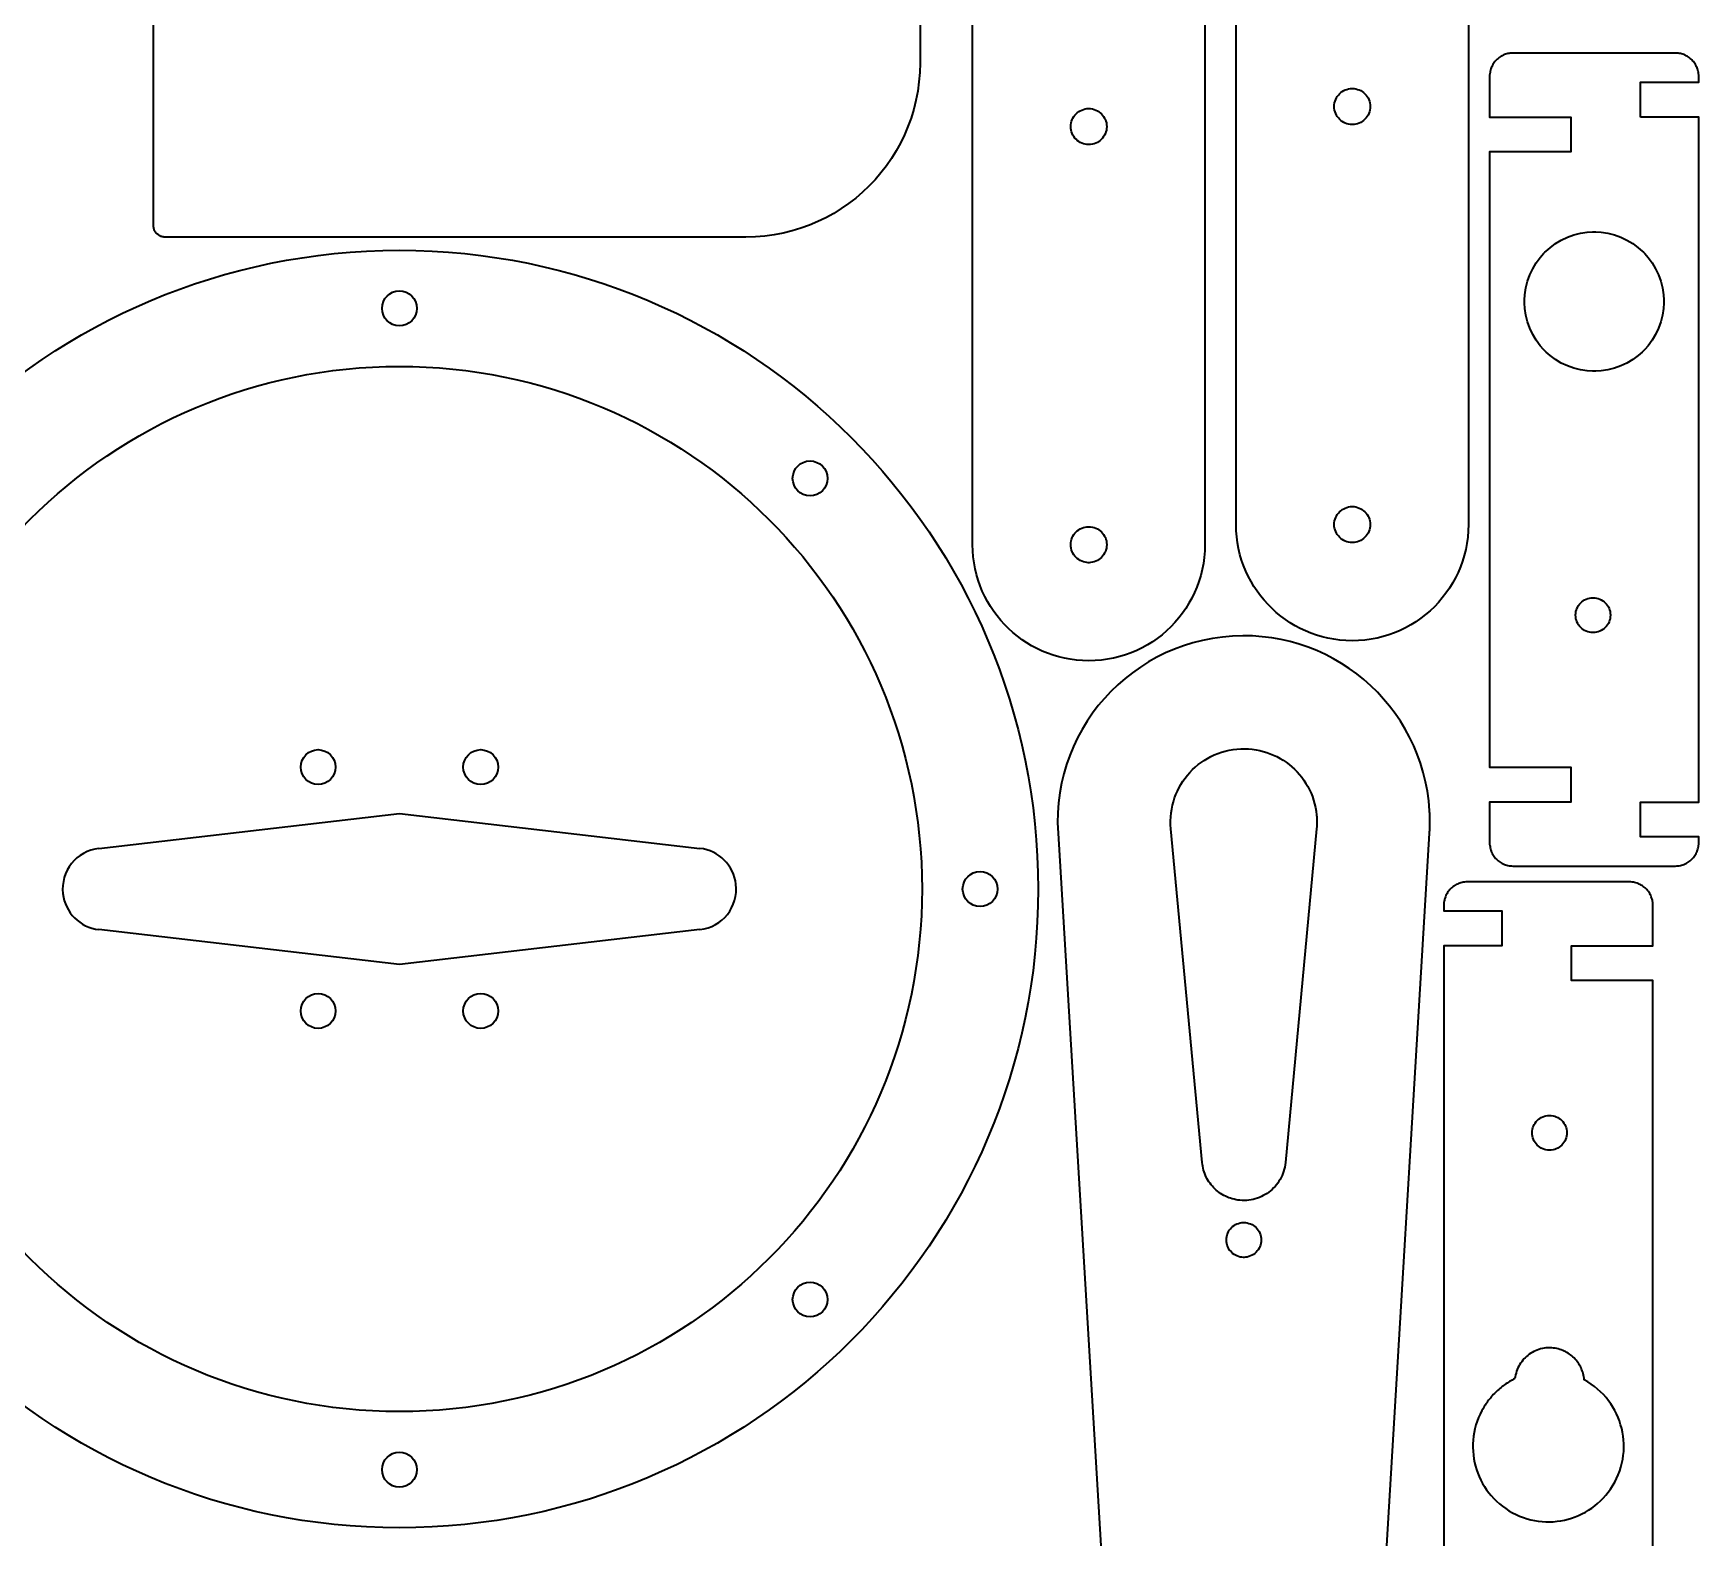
# Model space of a CAD drawing. Header units: millimetres. Extents: x 10 to 455, y -374 to -5.
# Drawn here: x 311.8 to 455.2, y -275.7 to -146.2 of the extents above; entities that cross this region are included whole.
import ezdxf

# ---------------------------------------------------------------- set-up
doc = ezdxf.new("R2010")
doc.units = ezdxf.units.MM
doc.header["$MEASUREMENT"] = 0
doc.layers.add('Layer 1', color=7, linetype='Continuous', lineweight=0)

msp = doc.modelspace()

# ---------------------------------------------------------------- linework, layer by layer
at = {"layer": 'Layer 1', "color": 1, "lineweight": 35}
for p, q in [((317.47, -216.36), (343.35, -213.36)), ((343.35, -213.36), (369.23, -216.36)), ((343.35, -226.36), (317.47, -223.36)), ((369.23, -223.36), (343.35, -226.36))]:
    msp.add_line(p, q, dxfattribs=at)
at = {"layer": 'Layer 1', "color": 7, "lineweight": 35}
for points in [[(412.71, -84.16), (412.71, -190.21), (412.69, -190.75), (412.65, -191.3), (412.58, -191.83), (412.48, -192.35), (412.35, -192.86), (412.2, -193.37), (412.02, -193.86), (411.82, -194.34), (411.59, -194.8), (411.34, -195.25), (411.07, -195.69), (410.78, -196.11), (410.47, -196.52), (410.13, -196.91), (409.78, -197.28), (409.41, -197.63), (409.02, -197.96), (408.61, -198.28), (408.19, -198.57), (407.76, -198.84), (407.3, -199.09), (406.84, -199.32), (406.36, -199.52), (405.87, -199.7), (405.37, -199.85), (404.85, -199.98), (404.33, -200.08), (403.8, -200.15), (403.26, -200.19), (402.71, -200.21), (402.16, -200.19), (401.64, -200.15), (401.12, -200.08), (400.62, -199.99), (400.12, -199.87), (399.63, -199.72), (399.15, -199.56), (398.69, -199.37), (398.24, -199.15), (397.79, -198.92), (397.37, -198.66), (396.96, -198.39), (396.56, -198.09), (396.18, -197.78), (395.81, -197.44), (395.46, -197.09), (395.13, -196.73), (394.81, -196.34), (394.52, -195.95), (394.24, -195.53), (393.99, -195.1), (393.75, -194.66), (393.54, -194.21), (393.35, -193.74), (393.19, -193.27), (393.04, -192.78), (392.92, -192.28), (392.83, -191.78), (392.76, -191.26), (392.72, -190.74), (392.71, -190.21), (392.71, -84.16)], [(435.4, -88.48), (435.4, -188.48), (435.38, -189.02), (435.34, -189.57), (435.27, -190.1), (435.17, -190.62), (435.04, -191.13), (434.89, -191.64), (434.71, -192.13), (434.51, -192.61), (434.28, -193.07), (434.03, -193.52), (433.76, -193.96), (433.47, -194.38), (433.15, -194.79), (432.82, -195.18), (432.47, -195.55), (432.1, -195.9), (431.71, -196.23), (431.3, -196.55), (430.88, -196.84), (430.44, -197.11), (429.99, -197.36), (429.53, -197.59), (429.05, -197.79), (428.56, -197.97), (428.05, -198.12), (427.54, -198.25), (427.02, -198.35), (426.49, -198.42), (425.94, -198.46), (425.4, -198.48), (424.85, -198.46), (424.32, -198.42), (423.81, -198.35), (423.3, -198.26), (422.81, -198.14), (422.32, -197.99), (421.84, -197.83), (421.38, -197.64), (420.92, -197.42), (420.48, -197.19), (420.06, -196.93), (419.64, -196.66), (419.24, -196.36), (418.86, -196.05), (418.5, -195.71), (418.15, -195.36), (417.81, -195), (417.5, -194.61), (417.21, -194.21), (416.93, -193.8), (416.68, -193.37), (416.44, -192.93), (416.23, -192.48), (416.04, -192.01), (415.87, -191.54), (415.73, -191.05), (415.61, -190.55), (415.52, -190.05), (415.45, -189.53), (415.41, -189.01), (415.4, -188.48), (415.4, -88.48)], [(388.18, -114.33), (388.18, -148.73), (388.15, -149.55), (388.09, -150.36), (387.98, -151.16), (387.83, -151.95), (387.64, -152.71), (387.41, -153.47), (387.14, -154.2), (386.84, -154.92), (386.5, -155.62), (386.13, -156.3), (385.72, -156.95), (385.28, -157.59), (384.81, -158.19), (384.31, -158.78), (383.78, -159.33), (383.23, -159.86), (382.64, -160.36), (382.03, -160.83), (381.4, -161.27), (380.75, -161.68), (380.07, -162.05), (379.37, -162.39), (378.65, -162.7), (377.92, -162.96), (377.16, -163.19), (376.39, -163.38), (375.61, -163.53), (374.81, -163.64), (374, -163.7), (373.18, -163.73), (323.18, -163.73), (323.12, -163.73), (323.07, -163.72), (323.01, -163.71), (322.96, -163.7), (322.91, -163.69), (322.86, -163.68), (322.81, -163.66), (322.76, -163.64), (322.72, -163.62), (322.67, -163.59), (322.63, -163.56), (322.59, -163.53), (322.54, -163.5), (322.51, -163.47), (322.47, -163.43), (322.43, -163.4), (322.4, -163.36), (322.37, -163.32), (322.34, -163.28), (322.31, -163.23), (322.29, -163.19), (322.27, -163.14), (322.24, -163.09), (322.23, -163.04), (322.21, -162.99), (322.2, -162.94), (322.19, -162.89), (322.18, -162.84), (322.18, -162.78), (322.18, -162.73), (322.18, -100.33)], [(428.22, -278.81), (432.06, -215.04), (432.06, -214.98), (432.06, -214.92), (432.07, -214.86), (432.07, -214.8), (432.07, -214.73), (432.07, -214.67), (432.08, -214.61), (432.08, -214.55), (432.08, -214.48), (432.08, -214.42), (432.08, -214.36), (432.08, -214.3), (432.08, -214.24), (432.08, -214.17), (432.08, -214.11), (432.08, -214.05), (432.08, -213.99), (432.08, -213.92), (432.08, -213.86), (432.08, -213.8), (432.08, -213.74), (432.08, -213.68), (432.08, -213.61), (432.08, -213.55), (432.07, -213.49), (432.07, -213.43), (432.07, -213.36), (432.07, -213.3), (432.06, -213.24), (432.06, -213.18), (432.06, -213.12), (431.98, -212.27), (431.87, -211.44), (431.71, -210.62), (431.51, -209.82), (431.27, -209.03), (431, -208.26), (430.69, -207.52), (430.34, -206.79), (429.95, -206.09), (429.54, -205.4), (429.09, -204.74), (428.61, -204.11), (428.1, -203.5), (427.56, -202.92), (426.99, -202.36), (426.4, -201.83), (425.78, -201.34), (425.14, -200.87), (424.47, -200.44), (423.78, -200.04), (423.08, -199.67), (422.35, -199.33), (421.6, -199.04), (420.84, -198.78), (420.06, -198.55), (419.27, -198.37), (418.46, -198.23), (417.64, -198.13), (416.81, -198.07), (415.97, -198.05), (415.09, -198.08), (414.22, -198.16), (413.35, -198.28), (412.51, -198.45), (411.68, -198.65), (410.87, -198.91), (410.08, -199.2), (409.32, -199.53), (408.57, -199.9), (407.85, -200.31), (407.15, -200.75), (406.48, -201.23), (405.83, -201.74), (405.21, -202.28), (404.62, -202.85), (404.06, -203.45), (403.53, -204.07), (403.04, -204.73), (402.57, -205.41), (402.15, -206.11), (401.75, -206.84), (401.4, -207.58), (401.08, -208.35), (400.8, -209.13), (400.57, -209.94), (400.37, -210.75), (400.22, -211.59), (400.11, -212.44), (400.04, -213.29), (400.03, -214.16), (400.06, -215.04), (400.06, -215.04), (403.9, -278.81)], [(451.28, -280.75), (451.28, -227.75), (444.28, -227.75), (444.28, -224.75), (451.28, -224.75), (451.28, -221.25), (451.28, -221.14), (451.27, -221.03), (451.26, -220.92), (451.24, -220.82), (451.21, -220.72), (451.18, -220.62), (451.15, -220.52), (451.1, -220.42), (451.06, -220.33), (451.01, -220.24), (450.96, -220.15), (450.9, -220.07), (450.83, -219.99), (450.77, -219.91), (450.7, -219.84), (450.62, -219.76), (450.54, -219.7), (450.46, -219.64), (450.38, -219.58), (450.29, -219.52), (450.2, -219.47), (450.11, -219.43), (450.01, -219.39), (449.92, -219.35), (449.81, -219.32), (449.71, -219.3), (449.61, -219.28), (449.5, -219.26), (449.39, -219.25), (449.28, -219.25), (435.28, -219.25), (435.17, -219.25), (435.07, -219.26), (434.96, -219.28), (434.85, -219.3), (434.75, -219.32), (434.65, -219.35), (434.55, -219.39), (434.46, -219.43), (434.36, -219.47), (434.27, -219.52), (434.19, -219.58), (434.1, -219.64), (434.02, -219.7), (433.94, -219.76), (433.87, -219.84), (433.8, -219.91), (433.73, -219.99), (433.67, -220.07), (433.61, -220.15), (433.56, -220.24), (433.51, -220.33), (433.46, -220.42), (433.42, -220.52), (433.39, -220.62), (433.35, -220.72), (433.33, -220.82), (433.31, -220.92), (433.29, -221.03), (433.29, -221.14), (433.28, -221.25), (433.28, -221.75), (438.28, -221.75), (438.28, -224.75), (433.28, -224.75), (433.28, -283.75)]]:
    msp.add_lwpolyline(points, dxfattribs=at)
msp.add_lwpolyline([(450.23, -153.38), (450.23, -150.38), (455.23, -150.38), (455.23, -149.88), (455.23, -149.77), (455.22, -149.66), (455.2, -149.55), (455.18, -149.45), (455.16, -149.35), (455.13, -149.24), (455.09, -149.15), (455.05, -149.05), (455.01, -148.96), (454.96, -148.87), (454.9, -148.78), (454.84, -148.7), (454.78, -148.61), (454.71, -148.54), (454.64, -148.46), (454.57, -148.39), (454.49, -148.33), (454.41, -148.26), (454.33, -148.2), (454.24, -148.15), (454.15, -148.1), (454.06, -148.05), (453.96, -148.01), (453.86, -147.98), (453.76, -147.95), (453.66, -147.92), (453.55, -147.9), (453.45, -147.89), (453.34, -147.88), (453.23, -147.88), (439.23, -147.88), (439.12, -147.88), (439.01, -147.89), (438.91, -147.9), (438.8, -147.92), (438.7, -147.95), (438.6, -147.98), (438.5, -148.01), (438.4, -148.05), (438.31, -148.1), (438.22, -148.15), (438.13, -148.2), (438.05, -148.26), (437.97, -148.33), (437.89, -148.39), (437.82, -148.46), (437.74, -148.54), (437.68, -148.61), (437.62, -148.7), (437.56, -148.78), (437.5, -148.87), (437.45, -148.96), (437.41, -149.05), (437.37, -149.15), (437.33, -149.24), (437.3, -149.35), (437.28, -149.45), (437.26, -149.55), (437.24, -149.66), (437.23, -149.77), (437.23, -149.88), (437.23, -153.38), (444.23, -153.38), (444.23, -156.38), (437.23, -156.38), (437.23, -209.38), (444.23, -209.38), (444.23, -212.38), (437.23, -212.38), (437.23, -215.88), (437.23, -215.99), (437.24, -216.1), (437.26, -216.2), (437.28, -216.31), (437.3, -216.41), (437.33, -216.51), (437.37, -216.61), (437.41, -216.7), (437.45, -216.8), (437.5, -216.89), (437.56, -216.97), (437.62, -217.06), (437.68, -217.14), (437.74, -217.22), (437.82, -217.29), (437.89, -217.36), (437.97, -217.43), (438.05, -217.49), (438.13, -217.55), (438.22, -217.6), (438.31, -217.65), (438.4, -217.7), (438.5, -217.74), (438.6, -217.77), (438.7, -217.8), (438.8, -217.83), (438.91, -217.85), (439.01, -217.86), (439.12, -217.87), (439.23, -217.88), (453.23, -217.88), (453.34, -217.87), (453.45, -217.86), (453.55, -217.85), (453.66, -217.83), (453.76, -217.8), (453.86, -217.77), (453.96, -217.74), (454.06, -217.7), (454.15, -217.65), (454.24, -217.6), (454.33, -217.55), (454.41, -217.49), (454.49, -217.43), (454.57, -217.36), (454.64, -217.29), (454.71, -217.22), (454.78, -217.14), (454.84, -217.06), (454.9, -216.97), (454.96, -216.89), (455.01, -216.8), (455.05, -216.7), (455.09, -216.61), (455.13, -216.51), (455.16, -216.41), (455.18, -216.31), (455.2, -216.2), (455.22, -216.1), (455.23, -215.99), (455.23, -215.88), (455.23, -215.38), (450.23, -215.38), (450.23, -212.38), (455.23, -212.38), (455.23, -153.38), (450.23, -153.38)], close=True, dxfattribs=at)
at = {"layer": 'Layer 1', "color": 1, "lineweight": 35}
for points in [[(425.4, -150.93), (425.44, -150.93), (425.55, -150.93), (425.71, -150.96), (425.86, -151), (426, -151.05), (426.14, -151.11), (426.26, -151.19), (426.38, -151.28), (426.49, -151.38), (426.59, -151.49), (426.68, -151.61), (426.76, -151.74), (426.82, -151.87), (426.88, -152.01), (426.91, -152.16), (426.94, -152.32), (426.95, -152.44), (426.95, -152.48), (426.95, -152.52), (426.94, -152.63), (426.91, -152.79), (426.88, -152.94), (426.82, -153.08), (426.76, -153.21), (426.68, -153.34), (426.59, -153.46), (426.49, -153.57), (426.38, -153.67), (426.26, -153.76), (426.14, -153.84), (426, -153.9), (425.86, -153.96), (425.71, -153.99), (425.55, -154.02), (425.44, -154.03), (425.4, -154.03), (425.36, -154.03), (425.24, -154.02), (425.08, -153.99), (424.94, -153.96), (424.79, -153.9), (424.66, -153.84), (424.53, -153.76), (424.41, -153.67), (424.3, -153.57), (424.2, -153.46), (424.11, -153.34), (424.03, -153.21), (423.97, -153.08), (423.92, -152.94), (423.88, -152.79), (423.85, -152.63), (423.85, -152.52), (423.85, -152.48), (423.85, -152.44), (423.85, -152.32), (423.88, -152.16), (423.92, -152.01), (423.97, -151.87), (424.03, -151.74), (424.11, -151.61), (424.2, -151.49), (424.3, -151.38), (424.41, -151.28), (424.53, -151.19), (424.66, -151.11), (424.79, -151.05), (424.94, -151), (425.08, -150.96), (425.24, -150.93), (425.36, -150.93), (425.4, -150.93)], [(425.4, -150.93), (425.44, -150.93), (425.55, -150.93), (425.71, -150.96), (425.86, -151), (426, -151.05), (426.14, -151.11), (426.26, -151.19), (426.38, -151.28), (426.49, -151.38), (426.59, -151.49), (426.68, -151.61), (426.76, -151.74), (426.82, -151.87), (426.88, -152.01), (426.91, -152.16), (426.94, -152.32), (426.95, -152.44), (426.95, -152.48), (426.95, -152.52), (426.94, -152.63), (426.91, -152.79), (426.88, -152.94), (426.82, -153.08), (426.76, -153.21), (426.68, -153.34), (426.59, -153.46), (426.49, -153.57), (426.38, -153.67), (426.26, -153.76), (426.14, -153.84), (426, -153.9), (425.86, -153.96), (425.71, -153.99), (425.55, -154.02), (425.44, -154.03), (425.4, -154.03), (425.36, -154.03), (425.24, -154.02), (425.08, -153.99), (424.94, -153.96), (424.79, -153.9), (424.66, -153.84), (424.53, -153.76), (424.41, -153.67), (424.3, -153.57), (424.2, -153.46), (424.11, -153.34), (424.03, -153.21), (423.97, -153.08), (423.92, -152.94), (423.88, -152.79), (423.85, -152.63), (423.85, -152.52), (423.85, -152.48), (423.85, -152.44), (423.85, -152.32), (423.88, -152.16), (423.92, -152.01), (423.97, -151.87), (424.03, -151.74), (424.11, -151.61), (424.2, -151.49), (424.3, -151.38), (424.41, -151.28), (424.53, -151.19), (424.66, -151.11), (424.79, -151.05), (424.94, -151), (425.08, -150.96), (425.24, -150.93), (425.36, -150.93), (425.4, -150.93)], [(402.71, -152.66), (402.75, -152.66), (402.87, -152.66), (403.02, -152.69), (403.17, -152.73), (403.31, -152.78), (403.45, -152.84), (403.58, -152.92), (403.69, -153.01), (403.8, -153.11), (403.9, -153.22), (403.99, -153.34), (404.07, -153.47), (404.14, -153.6), (404.19, -153.75), (404.23, -153.89), (404.25, -154.05), (404.26, -154.17), (404.26, -154.21), (404.26, -154.25), (404.25, -154.36), (404.23, -154.52), (404.19, -154.67), (404.14, -154.81), (404.07, -154.95), (403.99, -155.07), (403.9, -155.19), (403.8, -155.3), (403.69, -155.4), (403.58, -155.49), (403.45, -155.57), (403.31, -155.63), (403.17, -155.69), (403.02, -155.72), (402.87, -155.75), (402.75, -155.76), (402.71, -155.76), (402.67, -155.76), (402.55, -155.75), (402.4, -155.72), (402.25, -155.69), (402.1, -155.63), (401.97, -155.57), (401.84, -155.49), (401.72, -155.4), (401.61, -155.3), (401.51, -155.19), (401.42, -155.07), (401.35, -154.95), (401.28, -154.81), (401.23, -154.67), (401.19, -154.52), (401.17, -154.36), (401.16, -154.25), (401.16, -154.21), (401.16, -154.17), (401.17, -154.05), (401.19, -153.89), (401.23, -153.75), (401.28, -153.6), (401.35, -153.47), (401.42, -153.34), (401.51, -153.22), (401.61, -153.11), (401.72, -153.01), (401.84, -152.92), (401.97, -152.84), (402.1, -152.78), (402.25, -152.73), (402.4, -152.69), (402.55, -152.66), (402.67, -152.66), (402.71, -152.66)], [(402.71, -152.66), (402.75, -152.66), (402.87, -152.66), (403.02, -152.69), (403.17, -152.73), (403.31, -152.78), (403.45, -152.84), (403.58, -152.92), (403.69, -153.01), (403.8, -153.11), (403.9, -153.22), (403.99, -153.34), (404.07, -153.47), (404.14, -153.6), (404.19, -153.75), (404.23, -153.89), (404.25, -154.05), (404.26, -154.17), (404.26, -154.21), (404.26, -154.25), (404.25, -154.36), (404.23, -154.52), (404.19, -154.67), (404.14, -154.81), (404.07, -154.95), (403.99, -155.07), (403.9, -155.19), (403.8, -155.3), (403.69, -155.4), (403.58, -155.49), (403.45, -155.57), (403.31, -155.63), (403.17, -155.69), (403.02, -155.72), (402.87, -155.75), (402.75, -155.76), (402.71, -155.76), (402.67, -155.76), (402.55, -155.75), (402.4, -155.72), (402.25, -155.69), (402.1, -155.63), (401.97, -155.57), (401.84, -155.49), (401.72, -155.4), (401.61, -155.3), (401.51, -155.19), (401.42, -155.07), (401.35, -154.95), (401.28, -154.81), (401.23, -154.67), (401.19, -154.52), (401.17, -154.36), (401.16, -154.25), (401.16, -154.21), (401.16, -154.17), (401.17, -154.05), (401.19, -153.89), (401.23, -153.75), (401.28, -153.6), (401.35, -153.47), (401.42, -153.34), (401.51, -153.22), (401.61, -153.11), (401.72, -153.01), (401.84, -152.92), (401.97, -152.84), (402.1, -152.78), (402.25, -152.73), (402.4, -152.69), (402.55, -152.66), (402.67, -152.66), (402.71, -152.66)], [(446.23, -175.28), (446.08, -175.28), (445.64, -175.25), (445.05, -175.16), (444.49, -175.02), (443.93, -174.82), (443.4, -174.57), (442.9, -174.27), (442.43, -173.92), (442.09, -173.62), (441.99, -173.52), (441.88, -173.41), (441.59, -173.08), (441.24, -172.6), (440.94, -172.1), (440.69, -171.57), (440.49, -171.02), (440.35, -170.45), (440.26, -169.87), (440.23, -169.42), (440.23, -169.28), (440.23, -169.13), (440.26, -168.68), (440.35, -168.1), (440.49, -167.53), (440.69, -166.98), (440.94, -166.45), (441.24, -165.95), (441.59, -165.47), (441.88, -165.14), (441.99, -165.03), (442.09, -164.93), (442.43, -164.64), (442.9, -164.28), (443.4, -163.98), (443.93, -163.73), (444.49, -163.54), (445.05, -163.39), (445.64, -163.31), (446.08, -163.28), (446.23, -163.28), (446.38, -163.28), (446.82, -163.31), (447.41, -163.39), (447.98, -163.54), (448.53, -163.73), (449.05, -163.98), (449.56, -164.28), (450.03, -164.64), (450.37, -164.93), (450.47, -165.03), (450.58, -165.14), (450.87, -165.47), (451.22, -165.95), (451.52, -166.45), (451.77, -166.98), (451.97, -167.53), (452.11, -168.1), (452.2, -168.68), (452.23, -169.13), (452.23, -169.28), (452.23, -169.42), (452.2, -169.87), (452.11, -170.45), (451.97, -171.02), (451.77, -171.57), (451.52, -172.1), (451.22, -172.6), (450.87, -173.08), (450.58, -173.41), (450.47, -173.52), (450.37, -173.62), (450.03, -173.92), (449.56, -174.27), (449.05, -174.57), (448.53, -174.82), (447.98, -175.02), (447.41, -175.16), (446.82, -175.25), (446.38, -175.28), (446.23, -175.28)], [(446.23, -175.28), (446.08, -175.28), (445.64, -175.25), (445.05, -175.16), (444.49, -175.02), (443.93, -174.82), (443.4, -174.57), (442.9, -174.27), (442.43, -173.92), (442.09, -173.62), (441.99, -173.52), (441.88, -173.41), (441.59, -173.08), (441.24, -172.6), (440.94, -172.1), (440.69, -171.57), (440.49, -171.02), (440.35, -170.45), (440.26, -169.87), (440.23, -169.42), (440.23, -169.28), (440.23, -169.13), (440.26, -168.68), (440.35, -168.1), (440.49, -167.53), (440.69, -166.98), (440.94, -166.45), (441.24, -165.95), (441.59, -165.47), (441.88, -165.14), (441.99, -165.03), (442.09, -164.93), (442.43, -164.64), (442.9, -164.28), (443.4, -163.98), (443.93, -163.73), (444.49, -163.54), (445.05, -163.39), (445.64, -163.31), (446.08, -163.28), (446.23, -163.28), (446.38, -163.28), (446.82, -163.31), (447.41, -163.39), (447.98, -163.54), (448.53, -163.73), (449.05, -163.98), (449.56, -164.28), (450.03, -164.64), (450.37, -164.93), (450.47, -165.03), (450.58, -165.14), (450.87, -165.47), (451.22, -165.95), (451.52, -166.45), (451.77, -166.98), (451.97, -167.53), (452.11, -168.1), (452.2, -168.68), (452.23, -169.13), (452.23, -169.28), (452.23, -169.42), (452.2, -169.87), (452.11, -170.45), (451.97, -171.02), (451.77, -171.57), (451.52, -172.1), (451.22, -172.6), (450.87, -173.08), (450.58, -173.41), (450.47, -173.52), (450.37, -173.62), (450.03, -173.92), (449.56, -174.27), (449.05, -174.57), (448.53, -174.82), (447.98, -175.02), (447.41, -175.16), (446.82, -175.25), (446.38, -175.28), (446.23, -175.28)], [(425.4, -186.93), (425.44, -186.93), (425.55, -186.93), (425.71, -186.96), (425.86, -187), (426, -187.05), (426.14, -187.11), (426.26, -187.19), (426.38, -187.28), (426.49, -187.38), (426.59, -187.49), (426.68, -187.61), (426.76, -187.74), (426.82, -187.87), (426.88, -188.01), (426.91, -188.16), (426.94, -188.32), (426.95, -188.44), (426.95, -188.48), (426.95, -188.52), (426.94, -188.63), (426.91, -188.79), (426.88, -188.94), (426.82, -189.08), (426.76, -189.21), (426.68, -189.34), (426.59, -189.46), (426.49, -189.57), (426.38, -189.67), (426.26, -189.76), (426.14, -189.84), (426, -189.9), (425.86, -189.96), (425.71, -189.99), (425.55, -190.02), (425.44, -190.03), (425.4, -190.03), (425.36, -190.03), (425.24, -190.02), (425.08, -189.99), (424.94, -189.96), (424.79, -189.9), (424.66, -189.84), (424.53, -189.76), (424.41, -189.67), (424.3, -189.57), (424.2, -189.46), (424.11, -189.34), (424.03, -189.21), (423.97, -189.08), (423.92, -188.94), (423.88, -188.79), (423.85, -188.63), (423.85, -188.52), (423.85, -188.48), (423.85, -188.44), (423.85, -188.32), (423.88, -188.16), (423.92, -188.01), (423.97, -187.87), (424.03, -187.74), (424.11, -187.61), (424.2, -187.49), (424.3, -187.38), (424.41, -187.28), (424.53, -187.19), (424.66, -187.11), (424.79, -187.05), (424.94, -187), (425.08, -186.96), (425.24, -186.93), (425.36, -186.93), (425.4, -186.93)], [(425.4, -186.93), (425.44, -186.93), (425.55, -186.93), (425.71, -186.96), (425.86, -187), (426, -187.05), (426.14, -187.11), (426.26, -187.19), (426.38, -187.28), (426.49, -187.38), (426.59, -187.49), (426.68, -187.61), (426.76, -187.74), (426.82, -187.87), (426.88, -188.01), (426.91, -188.16), (426.94, -188.32), (426.95, -188.44), (426.95, -188.48), (426.95, -188.52), (426.94, -188.63), (426.91, -188.79), (426.88, -188.94), (426.82, -189.08), (426.76, -189.21), (426.68, -189.34), (426.59, -189.46), (426.49, -189.57), (426.38, -189.67), (426.26, -189.76), (426.14, -189.84), (426, -189.9), (425.86, -189.96), (425.71, -189.99), (425.55, -190.02), (425.44, -190.03), (425.4, -190.03), (425.36, -190.03), (425.24, -190.02), (425.08, -189.99), (424.94, -189.96), (424.79, -189.9), (424.66, -189.84), (424.53, -189.76), (424.41, -189.67), (424.3, -189.57), (424.2, -189.46), (424.11, -189.34), (424.03, -189.21), (423.97, -189.08), (423.92, -188.94), (423.88, -188.79), (423.85, -188.63), (423.85, -188.52), (423.85, -188.48), (423.85, -188.44), (423.85, -188.32), (423.88, -188.16), (423.92, -188.01), (423.97, -187.87), (424.03, -187.74), (424.11, -187.61), (424.2, -187.49), (424.3, -187.38), (424.41, -187.28), (424.53, -187.19), (424.66, -187.11), (424.79, -187.05), (424.94, -187), (425.08, -186.96), (425.24, -186.93), (425.36, -186.93), (425.4, -186.93)], [(402.71, -188.66), (402.75, -188.66), (402.87, -188.66), (403.02, -188.69), (403.17, -188.73), (403.31, -188.78), (403.45, -188.84), (403.58, -188.92), (403.69, -189.01), (403.8, -189.11), (403.9, -189.22), (403.99, -189.34), (404.07, -189.47), (404.14, -189.6), (404.19, -189.75), (404.23, -189.89), (404.25, -190.05), (404.26, -190.17), (404.26, -190.21), (404.26, -190.25), (404.25, -190.36), (404.23, -190.52), (404.19, -190.67), (404.14, -190.81), (404.07, -190.95), (403.99, -191.07), (403.9, -191.19), (403.8, -191.3), (403.69, -191.4), (403.58, -191.49), (403.45, -191.57), (403.31, -191.63), (403.17, -191.69), (403.02, -191.72), (402.87, -191.75), (402.75, -191.76), (402.71, -191.76), (402.67, -191.76), (402.55, -191.75), (402.4, -191.72), (402.25, -191.69), (402.1, -191.63), (401.97, -191.57), (401.84, -191.49), (401.72, -191.4), (401.61, -191.3), (401.51, -191.19), (401.42, -191.07), (401.35, -190.95), (401.28, -190.81), (401.23, -190.67), (401.19, -190.52), (401.17, -190.36), (401.16, -190.25), (401.16, -190.21), (401.16, -190.17), (401.17, -190.05), (401.19, -189.89), (401.23, -189.75), (401.28, -189.6), (401.35, -189.47), (401.42, -189.34), (401.51, -189.22), (401.61, -189.11), (401.72, -189.01), (401.84, -188.92), (401.97, -188.84), (402.1, -188.78), (402.25, -188.73), (402.4, -188.69), (402.55, -188.66), (402.67, -188.66), (402.71, -188.66)], [(402.71, -188.66), (402.75, -188.66), (402.87, -188.66), (403.02, -188.69), (403.17, -188.73), (403.31, -188.78), (403.45, -188.84), (403.58, -188.92), (403.69, -189.01), (403.8, -189.11), (403.9, -189.22), (403.99, -189.34), (404.07, -189.47), (404.14, -189.6), (404.19, -189.75), (404.23, -189.89), (404.25, -190.05), (404.26, -190.17), (404.26, -190.21), (404.26, -190.25), (404.25, -190.36), (404.23, -190.52), (404.19, -190.67), (404.14, -190.81), (404.07, -190.95), (403.99, -191.07), (403.9, -191.19), (403.8, -191.3), (403.69, -191.4), (403.58, -191.49), (403.45, -191.57), (403.31, -191.63), (403.17, -191.69), (403.02, -191.72), (402.87, -191.75), (402.75, -191.76), (402.71, -191.76), (402.67, -191.76), (402.55, -191.75), (402.4, -191.72), (402.25, -191.69), (402.1, -191.63), (401.97, -191.57), (401.84, -191.49), (401.72, -191.4), (401.61, -191.3), (401.51, -191.19), (401.42, -191.07), (401.35, -190.95), (401.28, -190.81), (401.23, -190.67), (401.19, -190.52), (401.17, -190.36), (401.16, -190.25), (401.16, -190.21), (401.16, -190.17), (401.17, -190.05), (401.19, -189.89), (401.23, -189.75), (401.28, -189.6), (401.35, -189.47), (401.42, -189.34), (401.51, -189.22), (401.61, -189.11), (401.72, -189.01), (401.84, -188.92), (401.97, -188.84), (402.1, -188.78), (402.25, -188.73), (402.4, -188.69), (402.55, -188.66), (402.67, -188.66), (402.71, -188.66)], [(446.13, -197.78), (446.09, -197.78), (445.98, -197.77), (445.83, -197.75), (445.68, -197.71), (445.55, -197.66), (445.41, -197.6), (445.29, -197.52), (445.18, -197.43), (445.07, -197.34), (444.97, -197.23), (444.89, -197.11), (444.81, -196.99), (444.75, -196.86), (444.7, -196.72), (444.66, -196.58), (444.64, -196.43), (444.63, -196.31), (444.63, -196.28), (444.63, -196.24), (444.64, -196.12), (444.66, -195.97), (444.7, -195.83), (444.75, -195.69), (444.81, -195.56), (444.89, -195.44), (444.97, -195.32), (445.07, -195.22), (445.18, -195.12), (445.29, -195.03), (445.41, -194.96), (445.55, -194.9), (445.68, -194.84), (445.83, -194.81), (445.98, -194.78), (446.09, -194.78), (446.13, -194.78), (446.17, -194.78), (446.28, -194.78), (446.43, -194.81), (446.58, -194.84), (446.71, -194.9), (446.84, -194.96), (446.97, -195.03), (447.08, -195.12), (447.19, -195.22), (447.29, -195.32), (447.37, -195.44), (447.45, -195.56), (447.51, -195.69), (447.56, -195.83), (447.6, -195.97), (447.62, -196.12), (447.63, -196.24), (447.63, -196.28), (447.63, -196.31), (447.62, -196.43), (447.6, -196.58), (447.56, -196.72), (447.51, -196.86), (447.45, -196.99), (447.37, -197.11), (447.29, -197.23), (447.19, -197.34), (447.08, -197.43), (446.97, -197.52), (446.84, -197.6), (446.71, -197.66), (446.58, -197.71), (446.43, -197.75), (446.28, -197.77), (446.17, -197.78), (446.13, -197.78)], [(446.13, -197.78), (446.09, -197.78), (445.98, -197.77), (445.83, -197.75), (445.68, -197.71), (445.55, -197.66), (445.41, -197.6), (445.29, -197.52), (445.18, -197.43), (445.07, -197.34), (444.97, -197.23), (444.89, -197.11), (444.81, -196.99), (444.75, -196.86), (444.7, -196.72), (444.66, -196.58), (444.64, -196.43), (444.63, -196.31), (444.63, -196.28), (444.63, -196.24), (444.64, -196.12), (444.66, -195.97), (444.7, -195.83), (444.75, -195.69), (444.81, -195.56), (444.89, -195.44), (444.97, -195.32), (445.07, -195.22), (445.18, -195.12), (445.29, -195.03), (445.41, -194.96), (445.55, -194.9), (445.68, -194.84), (445.83, -194.81), (445.98, -194.78), (446.09, -194.78), (446.13, -194.78), (446.17, -194.78), (446.28, -194.78), (446.43, -194.81), (446.58, -194.84), (446.71, -194.9), (446.84, -194.96), (446.97, -195.03), (447.08, -195.12), (447.19, -195.22), (447.29, -195.32), (447.37, -195.44), (447.45, -195.56), (447.51, -195.69), (447.56, -195.83), (447.6, -195.97), (447.62, -196.12), (447.63, -196.24), (447.63, -196.28), (447.63, -196.31), (447.62, -196.43), (447.6, -196.58), (447.56, -196.72), (447.51, -196.86), (447.45, -196.99), (447.37, -197.11), (447.29, -197.23), (447.19, -197.34), (447.08, -197.43), (446.97, -197.52), (446.84, -197.6), (446.71, -197.66), (446.58, -197.71), (446.43, -197.75), (446.28, -197.77), (446.17, -197.78), (446.13, -197.78)], [(422.33, -214.67), (419.64, -243.42), (419.62, -243.61), (419.58, -243.8), (419.54, -243.99), (419.49, -244.18), (419.42, -244.36), (419.35, -244.53), (419.27, -244.7), (419.18, -244.87), (419.09, -245.02), (418.98, -245.18), (418.87, -245.33), (418.75, -245.47), (418.62, -245.6), (418.49, -245.73), (418.35, -245.85), (418.21, -245.97), (418.06, -246.07), (417.9, -246.17), (417.74, -246.26), (417.58, -246.34), (417.41, -246.42), (417.23, -246.48), (417.05, -246.54), (416.87, -246.59), (416.69, -246.63), (416.5, -246.65), (416.31, -246.67), (416.11, -246.68), (415.92, -246.68), (415.72, -246.66), (415.55, -246.64), (415.39, -246.62), (415.23, -246.58), (415.07, -246.54), (414.91, -246.49), (414.76, -246.44), (414.61, -246.38), (414.47, -246.31), (414.33, -246.24), (414.19, -246.16), (414.06, -246.07), (413.93, -245.98), (413.8, -245.89), (413.68, -245.79), (413.56, -245.68), (413.45, -245.57), (413.35, -245.45), (413.24, -245.33), (413.15, -245.2), (413.06, -245.07), (412.97, -244.94), (412.89, -244.8), (412.82, -244.66), (412.75, -244.52), (412.69, -244.37), (412.64, -244.22), (412.59, -244.06), (412.55, -243.9), (412.52, -243.74), (412.49, -243.58), (412.47, -243.42), (409.78, -214.67), (409.76, -214.32), (409.76, -213.98), (409.77, -213.64), (409.8, -213.31), (409.85, -212.98), (409.92, -212.65), (410, -212.34), (410.1, -212.02), (410.21, -211.72), (410.34, -211.42), (410.49, -211.13), (410.65, -210.85), (410.82, -210.58), (411.01, -210.31), (411.21, -210.06), (411.42, -209.82), (411.64, -209.58), (411.88, -209.36), (412.13, -209.15), (412.38, -208.96), (412.65, -208.78), (412.93, -208.61), (413.22, -208.45), (413.52, -208.31), (413.82, -208.19), (414.14, -208.08), (414.46, -207.98), (414.79, -207.91), (415.13, -207.85), (415.47, -207.81), (415.81, -207.78), (416.14, -207.78), (416.47, -207.79), (416.79, -207.82), (417.11, -207.87), (417.43, -207.93), (417.74, -208.01), (418.04, -208.1), (418.34, -208.21), (418.63, -208.33), (418.91, -208.46), (419.19, -208.61), (419.45, -208.77), (419.71, -208.95), (419.96, -209.14), (420.2, -209.33), (420.43, -209.55), (420.65, -209.77), (420.86, -210), (421.05, -210.24), (421.24, -210.5), (421.41, -210.76), (421.57, -211.03), (421.72, -211.31), (421.85, -211.6), (421.97, -211.9), (422.07, -212.2), (422.16, -212.52), (422.23, -212.84), (422.29, -213.16), (422.33, -213.49), (422.33, -213.53), (422.33, -213.57), (422.34, -213.61), (422.34, -213.64), (422.34, -213.68), (422.34, -213.72), (422.35, -213.76), (422.35, -213.8), (422.35, -213.83), (422.35, -213.87), (422.35, -213.91), (422.35, -213.95), (422.35, -213.99), (422.36, -214.02), (422.36, -214.06), (422.36, -214.1), (422.36, -214.14), (422.35, -214.17), (422.35, -214.21), (422.35, -214.25), (422.35, -214.29), (422.35, -214.33), (422.35, -214.36), (422.35, -214.4), (422.34, -214.44), (422.34, -214.48), (422.34, -214.51), (422.34, -214.55), (422.33, -214.59), (422.33, -214.63), (422.33, -214.67)], [(442.38, -239.35), (442.42, -239.35), (442.54, -239.36), (442.69, -239.38), (442.83, -239.42), (442.97, -239.47), (443.1, -239.53), (443.22, -239.61), (443.34, -239.69), (443.44, -239.79), (443.54, -239.89), (443.63, -240.01), (443.7, -240.13), (443.77, -240.27), (443.82, -240.4), (443.85, -240.55), (443.88, -240.7), (443.88, -240.81), (443.88, -240.85), (443.88, -240.89), (443.88, -241), (443.85, -241.15), (443.82, -241.3), (443.77, -241.43), (443.7, -241.56), (443.63, -241.69), (443.54, -241.8), (443.44, -241.91), (443.34, -242.01), (443.22, -242.09), (443.1, -242.17), (442.97, -242.23), (442.83, -242.28), (442.69, -242.32), (442.54, -242.34), (442.42, -242.35), (442.38, -242.35), (442.34, -242.35), (442.23, -242.34), (442.08, -242.32), (441.94, -242.28), (441.8, -242.23), (441.67, -242.17), (441.54, -242.09), (441.43, -242.01), (441.32, -241.91), (441.23, -241.8), (441.14, -241.69), (441.06, -241.56), (441, -241.43), (440.95, -241.3), (440.91, -241.15), (440.89, -241), (440.88, -240.89), (440.88, -240.85), (440.88, -240.81), (440.89, -240.7), (440.91, -240.55), (440.95, -240.4), (441, -240.27), (441.06, -240.13), (441.14, -240.01), (441.23, -239.89), (441.32, -239.79), (441.43, -239.69), (441.54, -239.61), (441.67, -239.53), (441.8, -239.47), (441.94, -239.42), (442.08, -239.38), (442.23, -239.36), (442.34, -239.35), (442.38, -239.35)], [(442.38, -239.35), (442.42, -239.35), (442.54, -239.36), (442.69, -239.38), (442.83, -239.42), (442.97, -239.47), (443.1, -239.53), (443.22, -239.61), (443.34, -239.69), (443.44, -239.79), (443.54, -239.89), (443.63, -240.01), (443.7, -240.13), (443.77, -240.27), (443.82, -240.4), (443.85, -240.55), (443.88, -240.7), (443.88, -240.81), (443.88, -240.85), (443.88, -240.89), (443.88, -241), (443.85, -241.15), (443.82, -241.3), (443.77, -241.43), (443.7, -241.56), (443.63, -241.69), (443.54, -241.8), (443.44, -241.91), (443.34, -242.01), (443.22, -242.09), (443.1, -242.17), (442.97, -242.23), (442.83, -242.28), (442.69, -242.32), (442.54, -242.34), (442.42, -242.35), (442.38, -242.35), (442.34, -242.35), (442.23, -242.34), (442.08, -242.32), (441.94, -242.28), (441.8, -242.23), (441.67, -242.17), (441.54, -242.09), (441.43, -242.01), (441.32, -241.91), (441.23, -241.8), (441.14, -241.69), (441.06, -241.56), (441, -241.43), (440.95, -241.3), (440.91, -241.15), (440.89, -241), (440.88, -240.89), (440.88, -240.85), (440.88, -240.81), (440.89, -240.7), (440.91, -240.55), (440.95, -240.4), (441, -240.27), (441.06, -240.13), (441.14, -240.01), (441.23, -239.89), (441.32, -239.79), (441.43, -239.69), (441.54, -239.61), (441.67, -239.53), (441.8, -239.47), (441.94, -239.42), (442.08, -239.38), (442.23, -239.36), (442.34, -239.35), (442.38, -239.35)], [(416.06, -248.58), (416.09, -248.58), (416.21, -248.59), (416.36, -248.61), (416.5, -248.65), (416.64, -248.7), (416.77, -248.76), (416.89, -248.84), (417.01, -248.92), (417.12, -249.02), (417.21, -249.13), (417.3, -249.24), (417.38, -249.36), (417.44, -249.5), (417.49, -249.63), (417.53, -249.78), (417.55, -249.93), (417.56, -250.04), (417.56, -250.08), (417.56, -250.12), (417.55, -250.23), (417.53, -250.38), (417.49, -250.53), (417.44, -250.66), (417.38, -250.79), (417.3, -250.92), (417.21, -251.03), (417.12, -251.14), (417.01, -251.24), (416.89, -251.32), (416.77, -251.4), (416.64, -251.46), (416.5, -251.51), (416.36, -251.55), (416.21, -251.57), (416.09, -251.58), (416.06, -251.58), (416.02, -251.58), (415.9, -251.57), (415.75, -251.55), (415.61, -251.51), (415.47, -251.46), (415.34, -251.4), (415.22, -251.32), (415.1, -251.24), (414.99, -251.14), (414.9, -251.03), (414.81, -250.92), (414.74, -250.79), (414.67, -250.66), (414.62, -250.53), (414.59, -250.38), (414.56, -250.23), (414.56, -250.12), (414.56, -250.08), (414.56, -250.04), (414.56, -249.93), (414.59, -249.78), (414.62, -249.63), (414.67, -249.5), (414.74, -249.36), (414.81, -249.24), (414.9, -249.13), (414.99, -249.02), (415.1, -248.92), (415.22, -248.84), (415.34, -248.76), (415.47, -248.7), (415.61, -248.65), (415.75, -248.61), (415.9, -248.59), (416.02, -248.58), (416.06, -248.58)], [(416.06, -248.58), (416.09, -248.58), (416.21, -248.59), (416.36, -248.61), (416.5, -248.65), (416.64, -248.7), (416.77, -248.76), (416.89, -248.84), (417.01, -248.92), (417.12, -249.02), (417.21, -249.13), (417.3, -249.24), (417.38, -249.36), (417.44, -249.5), (417.49, -249.63), (417.53, -249.78), (417.55, -249.93), (417.56, -250.04), (417.56, -250.08), (417.56, -250.12), (417.55, -250.23), (417.53, -250.38), (417.49, -250.53), (417.44, -250.66), (417.38, -250.79), (417.3, -250.92), (417.21, -251.03), (417.12, -251.14), (417.01, -251.24), (416.89, -251.32), (416.77, -251.4), (416.64, -251.46), (416.5, -251.51), (416.36, -251.55), (416.21, -251.57), (416.09, -251.58), (416.06, -251.58), (416.02, -251.58), (415.9, -251.57), (415.75, -251.55), (415.61, -251.51), (415.47, -251.46), (415.34, -251.4), (415.22, -251.32), (415.1, -251.24), (414.99, -251.14), (414.9, -251.03), (414.81, -250.92), (414.74, -250.79), (414.67, -250.66), (414.62, -250.53), (414.59, -250.38), (414.56, -250.23), (414.56, -250.12), (414.56, -250.08), (414.56, -250.04), (414.56, -249.93), (414.59, -249.78), (414.62, -249.63), (414.67, -249.5), (414.74, -249.36), (414.81, -249.24), (414.9, -249.13), (414.99, -249.02), (415.1, -248.92), (415.22, -248.84), (415.34, -248.76), (415.47, -248.7), (415.61, -248.65), (415.75, -248.61), (415.9, -248.59), (416.02, -248.58), (416.06, -248.58)], [(439.4, -262.02), (439.29, -262.08), (439.17, -262.14), (439.06, -262.2), (438.95, -262.27), (438.84, -262.34), (438.73, -262.41), (438.62, -262.48), (438.51, -262.55), (438.41, -262.63), (438.31, -262.71), (438.21, -262.79), (438.11, -262.87), (438.01, -262.95), (437.91, -263.04), (437.82, -263.13), (437.73, -263.21), (437.64, -263.31), (437.54, -263.4), (437.46, -263.49), (437.37, -263.59), (437.29, -263.69), (437.21, -263.79), (437.13, -263.89), (437.05, -263.99), (436.98, -264.1), (436.9, -264.2), (436.83, -264.31), (436.76, -264.42), (436.69, -264.53), (436.63, -264.64), (436.56, -264.76), (436.41, -265.07), (436.27, -265.38), (436.15, -265.69), (436.05, -266.01), (435.96, -266.34), (435.89, -266.66), (435.84, -266.98), (435.8, -267.31), (435.78, -267.63), (435.78, -267.96), (435.8, -268.28), (435.83, -268.6), (435.87, -268.92), (435.93, -269.24), (436.01, -269.55), (436.1, -269.86), (436.21, -270.16), (436.33, -270.46), (436.47, -270.76), (436.62, -271.04), (436.78, -271.32), (436.97, -271.59), (437.16, -271.85), (437.37, -272.1), (437.59, -272.35), (437.82, -272.58), (438.07, -272.8), (438.33, -273.01), (438.61, -273.21), (438.89, -273.4), (439.19, -273.57), (439.5, -273.72), (439.81, -273.86), (440.13, -273.98), (440.45, -274.09), (440.77, -274.17), (441.09, -274.24), (441.41, -274.29), (441.74, -274.33), (442.06, -274.35), (442.39, -274.35), (442.71, -274.34), (443.03, -274.31), (443.35, -274.26), (443.67, -274.2), (443.98, -274.12), (444.29, -274.03), (444.59, -273.92), (444.89, -273.8), (445.18, -273.67), (445.47, -273.52), (445.75, -273.35), (446.02, -273.17), (446.28, -272.98), (446.53, -272.77), (446.77, -272.55), (447.01, -272.32), (447.23, -272.07), (447.44, -271.81), (447.64, -271.53), (447.82, -271.25), (448, -270.94), (448.16, -270.62), (448.3, -270.3), (448.43, -269.97), (448.53, -269.64), (448.62, -269.31), (448.69, -268.97), (448.74, -268.64), (448.77, -268.3), (448.78, -267.97), (448.78, -267.63), (448.76, -267.3), (448.72, -266.97), (448.67, -266.64), (448.6, -266.31), (448.51, -265.99), (448.41, -265.67), (448.29, -265.36), (448.15, -265.06), (448, -264.76), (447.84, -264.47), (447.66, -264.19), (447.46, -263.92), (447.25, -263.65), (447.02, -263.4), (446.78, -263.16), (446.53, -262.93), (446.26, -262.71), (445.98, -262.5), (445.68, -262.31), (445.37, -262.13), (445.36, -261.99), (445.34, -261.86), (445.31, -261.73), (445.28, -261.59), (445.24, -261.47), (445.2, -261.34), (445.15, -261.22), (445.1, -261.09), (445.04, -260.98), (444.98, -260.86), (444.91, -260.75), (444.83, -260.64), (444.76, -260.54), (444.68, -260.43), (444.59, -260.34), (444.5, -260.24), (444.4, -260.15), (444.31, -260.07), (444.2, -259.98), (444.1, -259.91), (443.99, -259.83), (443.88, -259.77), (443.76, -259.7), (443.64, -259.65), (443.52, -259.59), (443.39, -259.54), (443.27, -259.5), (443.14, -259.47), (443.01, -259.43), (442.87, -259.41), (442.73, -259.39), (442.57, -259.37), (442.4, -259.37), (442.24, -259.37), (442.08, -259.38), (441.93, -259.4), (441.77, -259.43), (441.62, -259.47), (441.47, -259.51), (441.32, -259.56), (441.18, -259.62), (441.04, -259.69), (440.9, -259.76), (440.77, -259.84), (440.64, -259.92), (440.52, -260.02), (440.4, -260.11), (440.29, -260.22), (440.18, -260.33), (440.08, -260.44), (439.99, -260.57), (439.89, -260.69), (439.81, -260.82), (439.74, -260.96), (439.66, -261.1), (439.6, -261.24), (439.55, -261.39), (439.5, -261.54), (439.46, -261.7), (439.43, -261.86), (439.4, -262.02)]]:
    msp.add_lwpolyline(points, close=True, dxfattribs=at)
at = {"layer": 'Layer 1', "color": 7, "lineweight": 35}
msp.add_circle((343.35, -219.86), 55, dxfattribs=at)
at = {"layer": 'Layer 1', "color": 1, "lineweight": 35}
for centre in [(343.35, -169.86), (378.71, -184.5), (336.35, -209.36), (350.35, -209.36), (393.35, -219.86), (336.35, -230.36), (350.35, -230.36), (378.71, -255.21), (343.35, -269.86)]:
    msp.add_circle(centre, 1.5, dxfattribs=at)
at = {"layer": 'Layer 1', "color": 4, "lineweight": 35}
msp.add_circle((343.35, -219.86), 45, dxfattribs=at)
at = {"layer": 'Layer 1', "color": 1, "lineweight": 35}
for points in [[(317.47, -216.36), (315.54, -216.58), (314.15, -218.33), (314.37, -220.26), (314.56, -221.89), (315.84, -223.17), (317.47, -223.36)], [(369.23, -223.36), (371.17, -223.13), (372.55, -221.39), (372.33, -219.45), (372.14, -217.83), (370.86, -216.55), (369.23, -216.36)]]:
    msp.add_open_spline(points, degree=3, knots=[0, 0, 0, 0, 1, 1, 1, 2, 2, 2, 2], dxfattribs=at)

doc.saveas('drawing.dxf')
